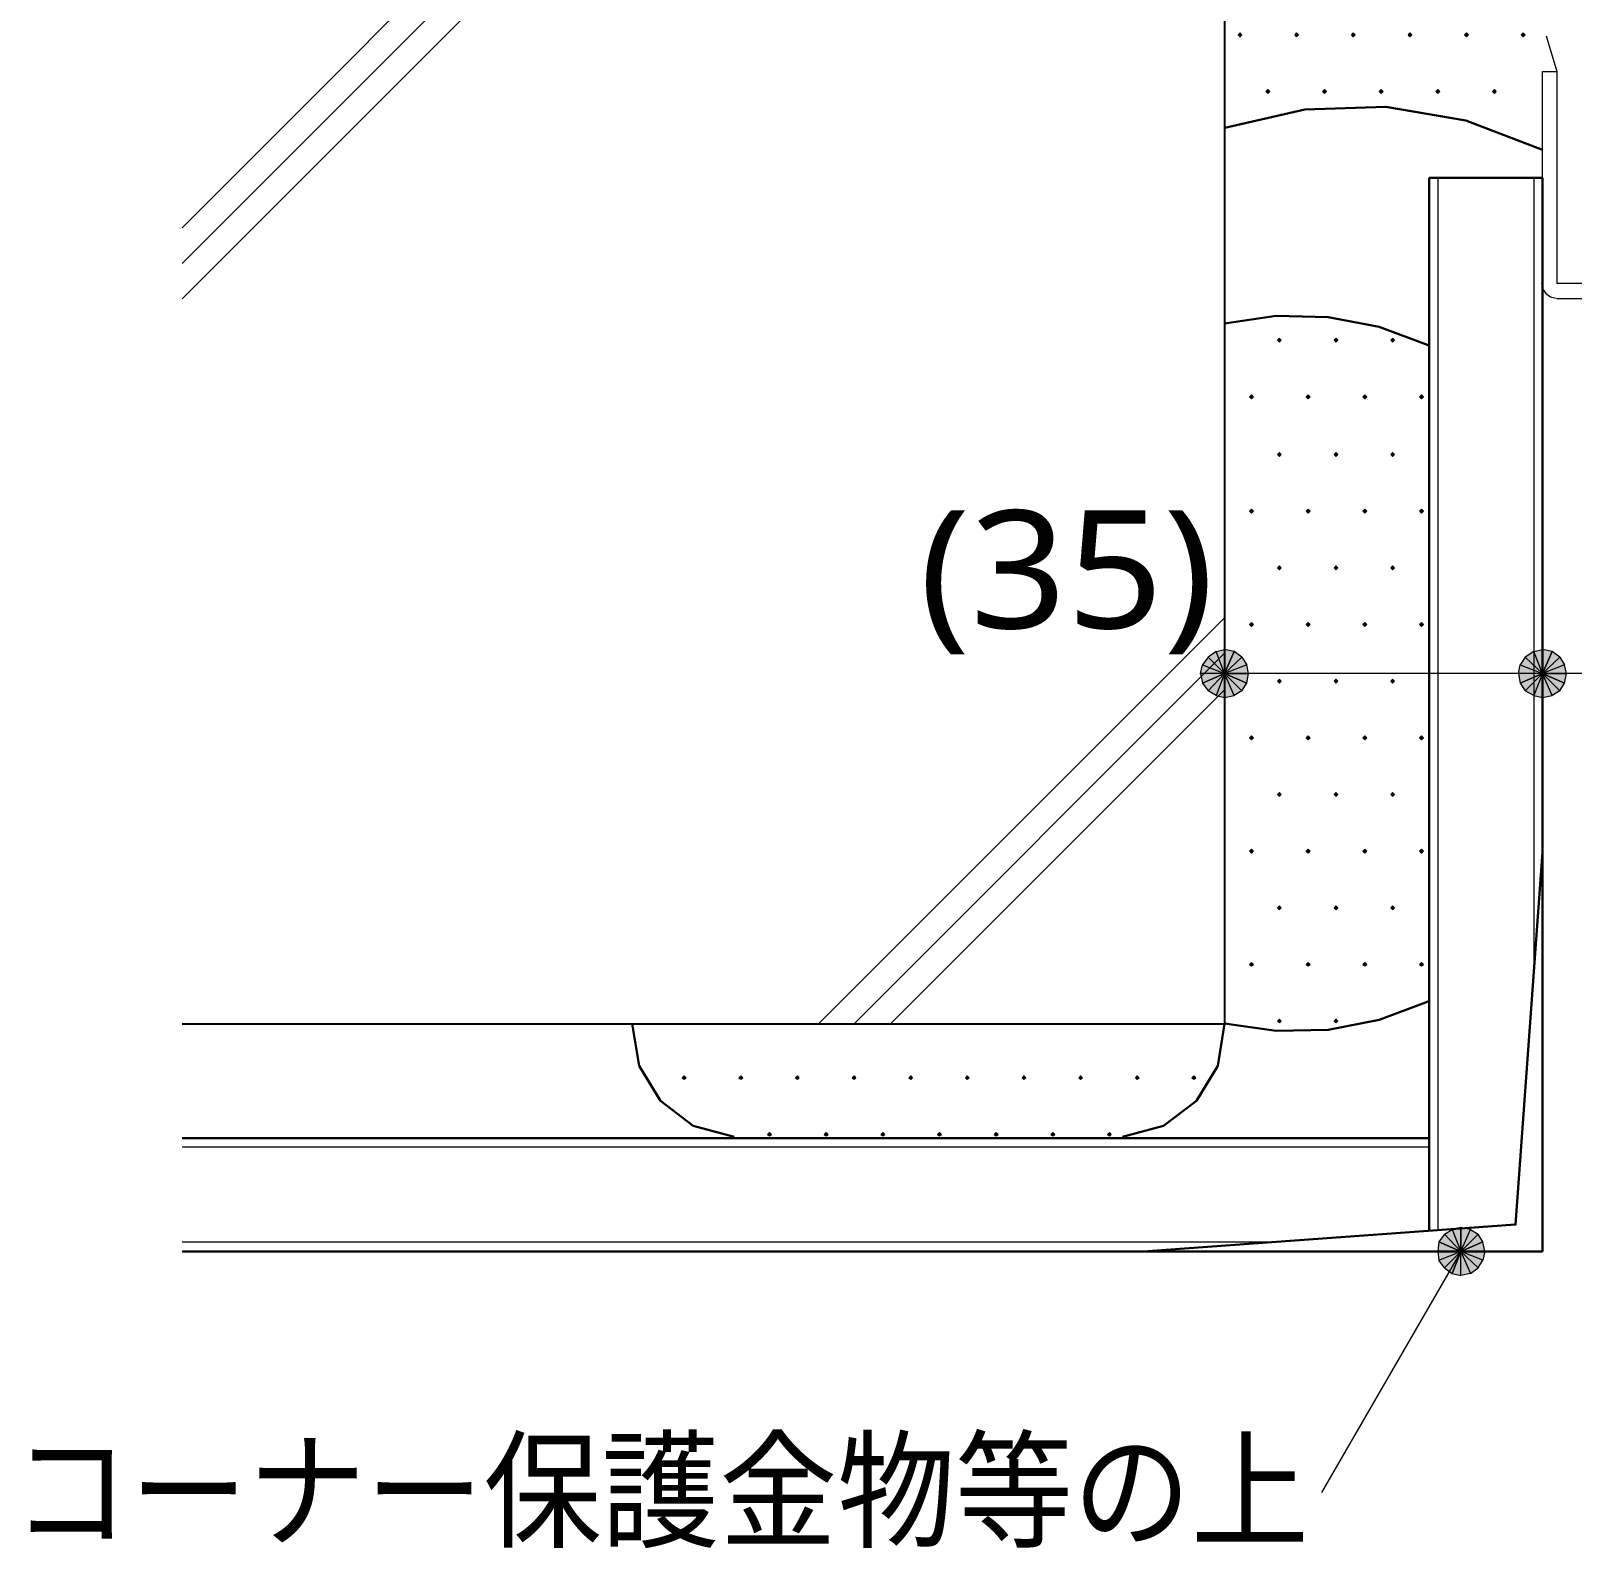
# Model space of a CAD drawing. Header units: millimetres. Extents: x 0 to 420, y 0 to 297.
# Drawn here: x 43.28 to 77.26, y 187.11 to 220.56 of the extents above; entities that cross this region are included whole.
import ezdxf
from ezdxf.enums import TextEntityAlignment as Align

# ---------------------------------------------------------------- set-up
doc = ezdxf.new("R2010")
doc.units = ezdxf.units.MM
doc.styles.add('kst32b', font='NotoSansJP-Variable.ttf')

msp = doc.modelspace()

# ---------------------------------------------------------------- hatches: boundary and pattern name
for points in [[(69.935, 220.514), (69.913, 220.493), (69.892, 220.472), (69.913, 220.451), (69.935, 220.43), (69.956, 220.451), (69.977, 220.472), (69.956, 220.493), (69.935, 220.514)], [(71.184, 220.514), (71.162, 220.493), (71.141, 220.472), (71.162, 220.451), (71.184, 220.43), (71.205, 220.451), (71.226, 220.472), (71.205, 220.493), (71.184, 220.514)], [(72.432, 220.514), (72.411, 220.493), (72.39, 220.472), (72.411, 220.451), (72.432, 220.43), (72.454, 220.451), (72.475, 220.472), (72.454, 220.493), (72.432, 220.514)], [(73.681, 220.514), (73.66, 220.493), (73.639, 220.472), (73.66, 220.451), (73.681, 220.43), (73.702, 220.451), (73.724, 220.472), (73.702, 220.493), (73.681, 220.514)], [(74.93, 220.514), (74.909, 220.493), (74.888, 220.472), (74.909, 220.451), (74.93, 220.43), (74.951, 220.451), (74.972, 220.472), (74.951, 220.493), (74.93, 220.514)], [(76.179, 220.514), (76.158, 220.493), (76.137, 220.472), (76.158, 220.451), (76.179, 220.43), (76.2, 220.451), (76.221, 220.472), (76.2, 220.493), (76.179, 220.514)], [(70.549, 219.265), (70.527, 219.244), (70.506, 219.223), (70.527, 219.202), (70.549, 219.181), (70.57, 219.202), (70.591, 219.223), (70.57, 219.244), (70.549, 219.265)], [(71.797, 219.265), (71.776, 219.244), (71.755, 219.223), (71.776, 219.202), (71.797, 219.181), (71.819, 219.202), (71.84, 219.223), (71.819, 219.244), (71.797, 219.265)], [(73.046, 219.265), (73.025, 219.244), (73.004, 219.223), (73.025, 219.202), (73.046, 219.181), (73.067, 219.202), (73.088, 219.223), (73.067, 219.244), (73.046, 219.265)], [(74.295, 219.265), (74.274, 219.244), (74.253, 219.223), (74.274, 219.202), (74.295, 219.181), (74.316, 219.202), (74.337, 219.223), (74.316, 219.244), (74.295, 219.265)], [(75.544, 219.265), (75.523, 219.244), (75.502, 219.223), (75.523, 219.202), (75.544, 219.181), (75.565, 219.202), (75.586, 219.223), (75.565, 219.244), (75.544, 219.265)], [(70.803, 213.783), (70.781, 213.762), (70.76, 213.741), (70.781, 213.72), (70.803, 213.699), (70.824, 213.72), (70.845, 213.741), (70.824, 213.762), (70.803, 213.783)], [(72.051, 213.783), (72.03, 213.762), (72.009, 213.741), (72.03, 213.72), (72.051, 213.699), (72.073, 213.72), (72.094, 213.741), (72.073, 213.762), (72.051, 213.783)], [(73.3, 213.783), (73.279, 213.762), (73.258, 213.741), (73.279, 213.72), (73.3, 213.699), (73.321, 213.72), (73.343, 213.741), (73.321, 213.762), (73.3, 213.783)], [(70.189, 212.534), (70.168, 212.513), (70.146, 212.492), (70.168, 212.471), (70.189, 212.45), (70.21, 212.471), (70.231, 212.492), (70.21, 212.513), (70.189, 212.534)], [(71.438, 212.534), (71.416, 212.513), (71.395, 212.492), (71.416, 212.471), (71.438, 212.45), (71.459, 212.471), (71.48, 212.492), (71.459, 212.513), (71.438, 212.534)], [(72.686, 212.534), (72.665, 212.513), (72.644, 212.492), (72.665, 212.471), (72.686, 212.45), (72.708, 212.471), (72.729, 212.492), (72.708, 212.513), (72.686, 212.534)], [(73.935, 212.534), (73.914, 212.513), (73.893, 212.492), (73.914, 212.471), (73.935, 212.45), (73.956, 212.471), (73.978, 212.492), (73.956, 212.513), (73.935, 212.534)], [(70.803, 211.264), (70.781, 211.243), (70.76, 211.222), (70.781, 211.201), (70.803, 211.18), (70.824, 211.201), (70.845, 211.222), (70.824, 211.243), (70.803, 211.264)], [(72.051, 211.264), (72.03, 211.243), (72.009, 211.222), (72.03, 211.201), (72.051, 211.18), (72.073, 211.201), (72.094, 211.222), (72.073, 211.243), (72.051, 211.264)], [(73.3, 211.264), (73.279, 211.243), (73.258, 211.222), (73.279, 211.201), (73.3, 211.18), (73.321, 211.201), (73.343, 211.222), (73.321, 211.243), (73.3, 211.264)], [(70.189, 210.016), (70.168, 209.995), (70.146, 209.973), (70.168, 209.952), (70.189, 209.931), (70.21, 209.952), (70.231, 209.973), (70.21, 209.995), (70.189, 210.016)], [(71.438, 210.016), (71.416, 209.995), (71.395, 209.973), (71.416, 209.952), (71.438, 209.931), (71.459, 209.952), (71.48, 209.973), (71.459, 209.995), (71.438, 210.016)], [(72.686, 210.016), (72.665, 209.995), (72.644, 209.973), (72.665, 209.952), (72.686, 209.931), (72.708, 209.952), (72.729, 209.973), (72.708, 209.995), (72.686, 210.016)], [(73.935, 210.016), (73.914, 209.995), (73.893, 209.973), (73.914, 209.952), (73.935, 209.931), (73.956, 209.952), (73.978, 209.973), (73.956, 209.995), (73.935, 210.016)], [(70.803, 208.767), (70.781, 208.746), (70.76, 208.724), (70.781, 208.703), (70.803, 208.682), (70.824, 208.703), (70.845, 208.724), (70.824, 208.746), (70.803, 208.767)], [(72.051, 208.767), (72.03, 208.746), (72.009, 208.724), (72.03, 208.703), (72.051, 208.682), (72.073, 208.703), (72.094, 208.724), (72.073, 208.746), (72.051, 208.767)], [(73.3, 208.767), (73.279, 208.746), (73.258, 208.724), (73.279, 208.703), (73.3, 208.682), (73.321, 208.703), (73.343, 208.724), (73.321, 208.746), (73.3, 208.767)], [(70.189, 207.518), (70.168, 207.497), (70.146, 207.476), (70.168, 207.454), (70.189, 207.433), (70.21, 207.454), (70.231, 207.476), (70.21, 207.497), (70.189, 207.518)], [(71.438, 207.518), (71.416, 207.497), (71.395, 207.476), (71.416, 207.454), (71.438, 207.433), (71.459, 207.454), (71.48, 207.476), (71.459, 207.497), (71.438, 207.518)], [(72.686, 207.518), (72.665, 207.497), (72.644, 207.476), (72.665, 207.454), (72.686, 207.433), (72.708, 207.454), (72.729, 207.476), (72.708, 207.497), (72.686, 207.518)], [(73.935, 207.518), (73.914, 207.497), (73.893, 207.476), (73.914, 207.454), (73.935, 207.433), (73.956, 207.454), (73.978, 207.476), (73.956, 207.497), (73.935, 207.518)], [(70.083, 206.184), (70.125, 206.396), (69.596, 206.396), (70.083, 206.184)], [(77.089, 206.184), (77.131, 206.396), (76.602, 206.396), (77.089, 206.184)], [(70.803, 206.269), (70.781, 206.248), (70.76, 206.227), (70.781, 206.206), (70.803, 206.184), (70.824, 206.206), (70.845, 206.227), (70.824, 206.248), (70.803, 206.269)], [(72.051, 206.269), (72.03, 206.248), (72.009, 206.227), (72.03, 206.206), (72.051, 206.184), (72.073, 206.206), (72.094, 206.227), (72.073, 206.248), (72.051, 206.269)], [(73.3, 206.269), (73.279, 206.248), (73.258, 206.227), (73.279, 206.206), (73.3, 206.184), (73.321, 206.206), (73.343, 206.227), (73.321, 206.248), (73.3, 206.269)], [(70.189, 205.02), (70.168, 204.999), (70.146, 204.978), (70.168, 204.957), (70.189, 204.936), (70.21, 204.957), (70.231, 204.978), (70.21, 204.999), (70.189, 205.02)], [(71.438, 205.02), (71.416, 204.999), (71.395, 204.978), (71.416, 204.957), (71.438, 204.936), (71.459, 204.957), (71.48, 204.978), (71.459, 204.999), (71.438, 205.02)], [(72.686, 205.02), (72.665, 204.999), (72.644, 204.978), (72.665, 204.957), (72.686, 204.936), (72.708, 204.957), (72.729, 204.978), (72.708, 204.999), (72.686, 205.02)], [(73.935, 205.02), (73.914, 204.999), (73.893, 204.978), (73.914, 204.957), (73.935, 204.936), (73.956, 204.957), (73.978, 204.978), (73.956, 204.999), (73.935, 205.02)], [(70.803, 203.771), (70.781, 203.75), (70.76, 203.729), (70.781, 203.708), (70.803, 203.687), (70.824, 203.708), (70.845, 203.729), (70.824, 203.75), (70.803, 203.771)], [(72.051, 203.771), (72.03, 203.75), (72.009, 203.729), (72.03, 203.708), (72.051, 203.687), (72.073, 203.708), (72.094, 203.729), (72.073, 203.75), (72.051, 203.771)], [(73.3, 203.771), (73.279, 203.75), (73.258, 203.729), (73.279, 203.708), (73.3, 203.687), (73.321, 203.708), (73.343, 203.729), (73.321, 203.75), (73.3, 203.771)], [(70.189, 202.523), (70.168, 202.501), (70.146, 202.48), (70.168, 202.459), (70.189, 202.438), (70.21, 202.459), (70.231, 202.48), (70.21, 202.501), (70.189, 202.523)], [(71.438, 202.523), (71.416, 202.501), (71.395, 202.48), (71.416, 202.459), (71.438, 202.438), (71.459, 202.459), (71.48, 202.48), (71.459, 202.501), (71.438, 202.523)], [(72.686, 202.523), (72.665, 202.501), (72.644, 202.48), (72.665, 202.459), (72.686, 202.438), (72.708, 202.459), (72.729, 202.48), (72.708, 202.501), (72.686, 202.523)], [(73.935, 202.523), (73.914, 202.501), (73.893, 202.48), (73.914, 202.459), (73.935, 202.438), (73.956, 202.459), (73.978, 202.48), (73.956, 202.501), (73.935, 202.523)], [(70.803, 201.274), (70.781, 201.253), (70.76, 201.231), (70.781, 201.21), (70.803, 201.189), (70.824, 201.21), (70.845, 201.231), (70.824, 201.253), (70.803, 201.274)], [(72.051, 201.274), (72.03, 201.253), (72.009, 201.231), (72.03, 201.21), (72.051, 201.189), (72.073, 201.21), (72.094, 201.231), (72.073, 201.253), (72.051, 201.274)], [(73.3, 201.274), (73.279, 201.253), (73.258, 201.231), (73.279, 201.21), (73.3, 201.189), (73.321, 201.21), (73.343, 201.231), (73.321, 201.253), (73.3, 201.274)], [(70.189, 200.025), (70.168, 200.004), (70.146, 199.983), (70.168, 199.962), (70.189, 199.94), (70.21, 199.962), (70.231, 199.983), (70.21, 200.004), (70.189, 200.025)], [(71.438, 200.025), (71.416, 200.004), (71.395, 199.983), (71.416, 199.962), (71.438, 199.94), (71.459, 199.962), (71.48, 199.983), (71.459, 200.004), (71.438, 200.025)], [(72.686, 200.025), (72.665, 200.004), (72.644, 199.983), (72.665, 199.962), (72.686, 199.94), (72.708, 199.962), (72.729, 199.983), (72.708, 200.004), (72.686, 200.025)], [(73.935, 200.025), (73.914, 200.004), (73.893, 199.983), (73.914, 199.962), (73.935, 199.94), (73.956, 199.962), (73.978, 199.983), (73.956, 200.004), (73.935, 200.025)], [(70.803, 198.776), (70.781, 198.755), (70.76, 198.734), (70.781, 198.713), (70.803, 198.691), (70.824, 198.713), (70.845, 198.734), (70.824, 198.755), (70.803, 198.776)], [(72.051, 198.776), (72.03, 198.755), (72.009, 198.734), (72.03, 198.713), (72.051, 198.691), (72.073, 198.713), (72.094, 198.734), (72.073, 198.755), (72.051, 198.776)], [(57.679, 197.527), (57.658, 197.506), (57.637, 197.485), (57.658, 197.464), (57.679, 197.443), (57.7, 197.464), (57.721, 197.485), (57.7, 197.506), (57.679, 197.527)], [(58.928, 197.527), (58.907, 197.506), (58.886, 197.485), (58.907, 197.464), (58.928, 197.443), (58.949, 197.464), (58.97, 197.485), (58.949, 197.506), (58.928, 197.527)], [(60.177, 197.527), (60.156, 197.506), (60.135, 197.485), (60.156, 197.464), (60.177, 197.443), (60.198, 197.464), (60.219, 197.485), (60.198, 197.506), (60.177, 197.527)], [(61.426, 197.527), (61.404, 197.506), (61.383, 197.485), (61.404, 197.464), (61.426, 197.443), (61.447, 197.464), (61.468, 197.485), (61.447, 197.506), (61.426, 197.527)], [(62.675, 197.527), (62.653, 197.506), (62.632, 197.485), (62.653, 197.464), (62.675, 197.443), (62.696, 197.464), (62.717, 197.485), (62.696, 197.506), (62.675, 197.527)], [(63.923, 197.527), (63.902, 197.506), (63.881, 197.485), (63.902, 197.464), (63.923, 197.443), (63.945, 197.464), (63.966, 197.485), (63.945, 197.506), (63.923, 197.527)], [(65.172, 197.527), (65.151, 197.506), (65.13, 197.485), (65.151, 197.464), (65.172, 197.443), (65.193, 197.464), (65.215, 197.485), (65.193, 197.506), (65.172, 197.527)], [(66.421, 197.527), (66.4, 197.506), (66.379, 197.485), (66.4, 197.464), (66.421, 197.443), (66.442, 197.464), (66.463, 197.485), (66.442, 197.506), (66.421, 197.527)], [(67.67, 197.527), (67.649, 197.506), (67.628, 197.485), (67.649, 197.464), (67.67, 197.443), (67.691, 197.464), (67.712, 197.485), (67.691, 197.506), (67.67, 197.527)], [(68.919, 197.527), (68.898, 197.506), (68.876, 197.485), (68.898, 197.464), (68.919, 197.443), (68.94, 197.464), (68.961, 197.485), (68.94, 197.506), (68.919, 197.527)], [(59.563, 196.279), (59.542, 196.257), (59.521, 196.236), (59.542, 196.215), (59.563, 196.194), (59.584, 196.215), (59.605, 196.236), (59.584, 196.257), (59.563, 196.279)], [(60.812, 196.279), (60.791, 196.257), (60.77, 196.236), (60.791, 196.215), (60.812, 196.194), (60.833, 196.215), (60.854, 196.236), (60.833, 196.257), (60.812, 196.279)], [(62.061, 196.279), (62.04, 196.257), (62.018, 196.236), (62.04, 196.215), (62.061, 196.194), (62.082, 196.215), (62.103, 196.236), (62.082, 196.257), (62.061, 196.279)], [(63.31, 196.279), (63.288, 196.257), (63.267, 196.236), (63.288, 196.215), (63.31, 196.194), (63.331, 196.215), (63.352, 196.236), (63.331, 196.257), (63.31, 196.279)], [(64.558, 196.279), (64.537, 196.257), (64.516, 196.236), (64.537, 196.215), (64.558, 196.194), (64.579, 196.215), (64.601, 196.236), (64.579, 196.257), (64.558, 196.279)], [(65.807, 196.279), (65.786, 196.257), (65.765, 196.236), (65.786, 196.215), (65.807, 196.194), (65.828, 196.215), (65.85, 196.236), (65.828, 196.257), (65.807, 196.279)], [(67.056, 196.279), (67.035, 196.257), (67.014, 196.236), (67.035, 196.215), (67.056, 196.194), (67.077, 196.215), (67.098, 196.236), (67.077, 196.257), (67.056, 196.279)], [(74.316, 193.865), (74.295, 193.654), (74.803, 193.654), (74.316, 193.865)]]:
    msp.add_hatch(color=7).paths.add_polyline_path(points)
h = msp.add_hatch(color=7)
h.paths.add_polyline_path([(69.236, 206.756), (69.109, 206.587), (69.596, 206.396), (69.236, 206.756)])
h.paths.add_polyline_path([(69.109, 206.587), (69.596, 206.396), (69.067, 206.396), (69.109, 206.587)])
h.paths.add_polyline_path([(69.596, 206.396), (69.067, 206.396), (69.109, 206.184), (69.596, 206.396)])
h = msp.add_hatch(color=7)
h.paths.add_polyline_path([(69.808, 206.883), (69.596, 206.925), (69.596, 206.396), (69.808, 206.883)])
h.paths.add_polyline_path([(69.596, 206.925), (69.596, 206.396), (69.406, 206.883), (69.596, 206.925)])
h.paths.add_polyline_path([(69.596, 206.396), (69.406, 206.883), (69.236, 206.756), (69.596, 206.396)])
h = msp.add_hatch(color=7)
h.paths.add_polyline_path([(70.125, 206.396), (70.083, 206.587), (69.596, 206.396), (70.125, 206.396)])
h.paths.add_polyline_path([(70.083, 206.587), (69.596, 206.396), (69.977, 206.756), (70.083, 206.587)])
h.paths.add_polyline_path([(69.596, 206.396), (69.977, 206.756), (69.808, 206.883), (69.596, 206.396)])
h = msp.add_hatch(color=7)
h.paths.add_polyline_path([(76.221, 206.756), (76.115, 206.587), (76.602, 206.396), (76.221, 206.756)])
h.paths.add_polyline_path([(76.115, 206.587), (76.602, 206.396), (76.073, 206.396), (76.115, 206.587)])
h.paths.add_polyline_path([(76.602, 206.396), (76.073, 206.396), (76.115, 206.184), (76.602, 206.396)])
h = msp.add_hatch(color=7)
h.paths.add_polyline_path([(76.814, 206.883), (76.602, 206.925), (76.602, 206.396), (76.814, 206.883)])
h.paths.add_polyline_path([(76.602, 206.925), (76.602, 206.396), (76.412, 206.883), (76.602, 206.925)])
h.paths.add_polyline_path([(76.602, 206.396), (76.412, 206.883), (76.221, 206.756), (76.602, 206.396)])
h = msp.add_hatch(color=7)
h.paths.add_polyline_path([(77.131, 206.396), (77.089, 206.587), (76.602, 206.396), (77.131, 206.396)])
h.paths.add_polyline_path([(77.089, 206.587), (76.602, 206.396), (76.983, 206.756), (77.089, 206.587)])
h.paths.add_polyline_path([(76.602, 206.396), (76.983, 206.756), (76.814, 206.883), (76.602, 206.396)])
h = msp.add_hatch(color=7)
h.paths.add_polyline_path([(69.109, 206.184), (69.236, 206.015), (69.596, 206.396), (69.109, 206.184)])
h.paths.add_polyline_path([(69.236, 206.015), (69.596, 206.396), (69.406, 205.909), (69.236, 206.015)])
h.paths.add_polyline_path([(69.596, 206.396), (69.406, 205.909), (69.596, 205.867), (69.596, 206.396)])
h = msp.add_hatch(color=7)
h.paths.add_polyline_path([(69.596, 205.867), (69.808, 205.909), (69.596, 206.396), (69.596, 205.867)])
h.paths.add_polyline_path([(69.808, 205.909), (69.596, 206.396), (69.977, 206.015), (69.808, 205.909)])
h.paths.add_polyline_path([(69.596, 206.396), (69.977, 206.015), (70.083, 206.184), (69.596, 206.396)])
h = msp.add_hatch(color=7)
h.paths.add_polyline_path([(76.115, 206.184), (76.221, 206.015), (76.602, 206.396), (76.115, 206.184)])
h.paths.add_polyline_path([(76.221, 206.015), (76.602, 206.396), (76.412, 205.909), (76.221, 206.015)])
h.paths.add_polyline_path([(76.602, 206.396), (76.412, 205.909), (76.602, 205.867), (76.602, 206.396)])
h = msp.add_hatch(color=7)
h.paths.add_polyline_path([(76.602, 205.867), (76.814, 205.909), (76.602, 206.396), (76.602, 205.867)])
h.paths.add_polyline_path([(76.814, 205.909), (76.602, 206.396), (76.983, 206.015), (76.814, 205.909)])
h.paths.add_polyline_path([(76.602, 206.396), (76.983, 206.015), (77.089, 206.184), (76.602, 206.396)])
h = msp.add_hatch(color=7)
h.paths.add_polyline_path([(74.803, 194.183), (74.612, 194.141), (74.803, 193.654), (74.803, 194.183)])
h.paths.add_polyline_path([(74.612, 194.141), (74.803, 193.654), (74.443, 194.035), (74.612, 194.141)])
h.paths.add_polyline_path([(74.803, 193.654), (74.443, 194.035), (74.316, 193.865), (74.803, 193.654)])
h = msp.add_hatch(color=7)
h.paths.add_polyline_path([(75.29, 193.865), (75.184, 194.035), (74.803, 193.654), (75.29, 193.865)])
h.paths.add_polyline_path([(75.184, 194.035), (74.803, 193.654), (75.015, 194.141), (75.184, 194.035)])
h.paths.add_polyline_path([(74.803, 193.654), (75.015, 194.141), (74.803, 194.183), (74.803, 193.654)])
h = msp.add_hatch(color=7)
h.paths.add_polyline_path([(75.184, 193.294), (75.29, 193.463), (74.803, 193.654), (75.184, 193.294)])
h.paths.add_polyline_path([(75.29, 193.463), (74.803, 193.654), (75.332, 193.654), (75.29, 193.463)])
h.paths.add_polyline_path([(74.803, 193.654), (75.332, 193.654), (75.29, 193.865), (74.803, 193.654)])
h = msp.add_hatch(color=7)
h.paths.add_polyline_path([(74.295, 193.654), (74.316, 193.463), (74.803, 193.654), (74.295, 193.654)])
h.paths.add_polyline_path([(74.316, 193.463), (74.803, 193.654), (74.443, 193.294), (74.316, 193.463)])
h.paths.add_polyline_path([(74.803, 193.654), (74.443, 193.294), (74.612, 193.167), (74.803, 193.654)])
h = msp.add_hatch(color=7)
h.paths.add_polyline_path([(74.612, 193.167), (74.803, 193.125), (74.803, 193.654), (74.612, 193.167)])
h.paths.add_polyline_path([(74.803, 193.125), (74.803, 193.654), (75.015, 193.167), (74.803, 193.125)])
h.paths.add_polyline_path([(74.803, 193.654), (75.015, 193.167), (75.184, 193.294), (74.803, 193.654)])

# ---------------------------------------------------------------- linework, layer by layer
at = {"lineweight": 13}
for points in [[(64.622, 232.664), (46.609, 214.651)], [(63.034, 232.664), (46.609, 216.217)], [(63.839, 232.664), (46.609, 215.434)], [(76.687, 220.451), (76.92, 219.668)], [(76.602, 214.99), (76.602, 219.668), (76.92, 219.668), (76.92, 214.99)], [(74.295, 217.318), (74.295, 194.12)], [(76.412, 217.318), (76.412, 199.665)], [(76.581, 215), (76.607, 214.873), (76.677, 214.768), (76.781, 214.698), (76.909, 214.672)], [(81.28, 214.99), (76.92, 214.99)], [(81.28, 214.651), (76.92, 214.651)], [(69.596, 207.624), (60.643, 198.67)], [(69.596, 206.841), (61.426, 198.67)], [(81.598, 206.396), (76.602, 206.396), (69.596, 206.396)], [(69.596, 206.036), (62.23, 198.67)], [(46.609, 195.961), (74.104, 195.961)], [(46.609, 193.865), (70.591, 193.865)], [(74.803, 193.654), (71.734, 188.341)]]:
    msp.add_lwpolyline(points, dxfattribs=at)
at = {"lineweight": 25}
for points in [[(69.596, 226.462), (69.596, 198.67)], [(46.609, 198.67), (69.596, 198.67)]]:
    msp.add_lwpolyline(points, dxfattribs=at)
at = {"lineweight": 0}
for points in [[(69.935, 220.514), (69.913, 220.493), (69.892, 220.472), (69.913, 220.451), (69.935, 220.43), (69.956, 220.451), (69.977, 220.472), (69.956, 220.493)], [(71.184, 220.514), (71.162, 220.493), (71.141, 220.472), (71.162, 220.451), (71.184, 220.43), (71.205, 220.451), (71.226, 220.472), (71.205, 220.493)], [(72.432, 220.514), (72.411, 220.493), (72.39, 220.472), (72.411, 220.451), (72.432, 220.43), (72.454, 220.451), (72.475, 220.472), (72.454, 220.493)], [(73.681, 220.514), (73.66, 220.493), (73.639, 220.472), (73.66, 220.451), (73.681, 220.43), (73.702, 220.451), (73.724, 220.472), (73.702, 220.493)], [(74.93, 220.514), (74.909, 220.493), (74.888, 220.472), (74.909, 220.451), (74.93, 220.43), (74.951, 220.451), (74.972, 220.472), (74.951, 220.493)], [(76.179, 220.514), (76.158, 220.493), (76.137, 220.472), (76.158, 220.451), (76.179, 220.43), (76.2, 220.451), (76.221, 220.472), (76.2, 220.493)], [(70.549, 219.265), (70.527, 219.244), (70.506, 219.223), (70.527, 219.202), (70.549, 219.181), (70.57, 219.202), (70.591, 219.223), (70.57, 219.244)], [(71.797, 219.265), (71.776, 219.244), (71.755, 219.223), (71.776, 219.202), (71.797, 219.181), (71.819, 219.202), (71.84, 219.223), (71.819, 219.244)], [(73.046, 219.265), (73.025, 219.244), (73.004, 219.223), (73.025, 219.202), (73.046, 219.181), (73.067, 219.202), (73.088, 219.223), (73.067, 219.244)], [(74.295, 219.265), (74.274, 219.244), (74.253, 219.223), (74.274, 219.202), (74.295, 219.181), (74.316, 219.202), (74.337, 219.223), (74.316, 219.244)], [(75.544, 219.265), (75.523, 219.244), (75.502, 219.223), (75.523, 219.202), (75.544, 219.181), (75.565, 219.202), (75.586, 219.223), (75.565, 219.244)], [(70.803, 213.783), (70.781, 213.762), (70.76, 213.741), (70.781, 213.72), (70.803, 213.699), (70.824, 213.72), (70.845, 213.741), (70.824, 213.762)], [(72.051, 213.783), (72.03, 213.762), (72.009, 213.741), (72.03, 213.72), (72.051, 213.699), (72.073, 213.72), (72.094, 213.741), (72.073, 213.762)], [(73.3, 213.783), (73.279, 213.762), (73.258, 213.741), (73.279, 213.72), (73.3, 213.699), (73.321, 213.72), (73.343, 213.741), (73.321, 213.762)], [(70.189, 212.534), (70.168, 212.513), (70.146, 212.492), (70.168, 212.471), (70.189, 212.45), (70.21, 212.471), (70.231, 212.492), (70.21, 212.513)], [(71.438, 212.534), (71.416, 212.513), (71.395, 212.492), (71.416, 212.471), (71.438, 212.45), (71.459, 212.471), (71.48, 212.492), (71.459, 212.513)], [(72.686, 212.534), (72.665, 212.513), (72.644, 212.492), (72.665, 212.471), (72.686, 212.45), (72.708, 212.471), (72.729, 212.492), (72.708, 212.513)], [(73.935, 212.534), (73.914, 212.513), (73.893, 212.492), (73.914, 212.471), (73.935, 212.45), (73.956, 212.471), (73.978, 212.492), (73.956, 212.513)], [(70.803, 211.264), (70.781, 211.243), (70.76, 211.222), (70.781, 211.201), (70.803, 211.18), (70.824, 211.201), (70.845, 211.222), (70.824, 211.243)], [(72.051, 211.264), (72.03, 211.243), (72.009, 211.222), (72.03, 211.201), (72.051, 211.18), (72.073, 211.201), (72.094, 211.222), (72.073, 211.243)], [(73.3, 211.264), (73.279, 211.243), (73.258, 211.222), (73.279, 211.201), (73.3, 211.18), (73.321, 211.201), (73.343, 211.222), (73.321, 211.243)], [(70.189, 210.016), (70.168, 209.995), (70.146, 209.973), (70.168, 209.952), (70.189, 209.931), (70.21, 209.952), (70.231, 209.973), (70.21, 209.995)], [(71.438, 210.016), (71.416, 209.995), (71.395, 209.973), (71.416, 209.952), (71.438, 209.931), (71.459, 209.952), (71.48, 209.973), (71.459, 209.995)], [(72.686, 210.016), (72.665, 209.995), (72.644, 209.973), (72.665, 209.952), (72.686, 209.931), (72.708, 209.952), (72.729, 209.973), (72.708, 209.995)], [(73.935, 210.016), (73.914, 209.995), (73.893, 209.973), (73.914, 209.952), (73.935, 209.931), (73.956, 209.952), (73.978, 209.973), (73.956, 209.995)], [(70.803, 208.767), (70.781, 208.746), (70.76, 208.724), (70.781, 208.703), (70.803, 208.682), (70.824, 208.703), (70.845, 208.724), (70.824, 208.746)], [(72.051, 208.767), (72.03, 208.746), (72.009, 208.724), (72.03, 208.703), (72.051, 208.682), (72.073, 208.703), (72.094, 208.724), (72.073, 208.746)], [(73.3, 208.767), (73.279, 208.746), (73.258, 208.724), (73.279, 208.703), (73.3, 208.682), (73.321, 208.703), (73.343, 208.724), (73.321, 208.746)], [(70.189, 207.518), (70.168, 207.497), (70.146, 207.476), (70.168, 207.454), (70.189, 207.433), (70.21, 207.454), (70.231, 207.476), (70.21, 207.497)], [(71.438, 207.518), (71.416, 207.497), (71.395, 207.476), (71.416, 207.454), (71.438, 207.433), (71.459, 207.454), (71.48, 207.476), (71.459, 207.497)], [(72.686, 207.518), (72.665, 207.497), (72.644, 207.476), (72.665, 207.454), (72.686, 207.433), (72.708, 207.454), (72.729, 207.476), (72.708, 207.497)], [(73.935, 207.518), (73.914, 207.497), (73.893, 207.476), (73.914, 207.454), (73.935, 207.433), (73.956, 207.454), (73.978, 207.476), (73.956, 207.497)], [(69.236, 206.756), (69.109, 206.587), (69.596, 206.396)], [(69.596, 206.396), (69.406, 206.883), (69.236, 206.756)], [(69.596, 206.925), (69.596, 206.396), (69.406, 206.883)], [(69.808, 206.883), (69.596, 206.925), (69.596, 206.396)], [(69.596, 206.396), (69.977, 206.756), (69.808, 206.883)], [(70.083, 206.587), (69.596, 206.396), (69.977, 206.756)], [(76.221, 206.756), (76.115, 206.587), (76.602, 206.396)], [(76.602, 206.396), (76.412, 206.883), (76.221, 206.756)], [(76.602, 206.925), (76.602, 206.396), (76.412, 206.883)], [(76.814, 206.883), (76.602, 206.925), (76.602, 206.396)], [(76.602, 206.396), (76.983, 206.756), (76.814, 206.883)], [(77.089, 206.587), (76.602, 206.396), (76.983, 206.756)], [(69.109, 206.587), (69.596, 206.396), (69.067, 206.396)], [(69.596, 206.396), (69.067, 206.396), (69.109, 206.184)], [(69.109, 206.184), (69.236, 206.015), (69.596, 206.396)], [(69.236, 206.015), (69.596, 206.396), (69.406, 205.909)], [(69.596, 206.396), (69.406, 205.909), (69.596, 205.867)], [(70.125, 206.396), (70.083, 206.587), (69.596, 206.396)], [(69.596, 205.867), (69.808, 205.909), (69.596, 206.396)], [(69.808, 205.909), (69.596, 206.396), (69.977, 206.015)], [(69.596, 206.396), (69.977, 206.015), (70.083, 206.184)], [(70.083, 206.184), (70.125, 206.396), (69.596, 206.396)], [(76.115, 206.587), (76.602, 206.396), (76.073, 206.396)], [(76.602, 206.396), (76.073, 206.396), (76.115, 206.184)], [(76.115, 206.184), (76.221, 206.015), (76.602, 206.396)], [(76.221, 206.015), (76.602, 206.396), (76.412, 205.909)], [(76.602, 206.396), (76.412, 205.909), (76.602, 205.867)], [(77.131, 206.396), (77.089, 206.587), (76.602, 206.396)], [(76.602, 205.867), (76.814, 205.909), (76.602, 206.396)], [(76.814, 205.909), (76.602, 206.396), (76.983, 206.015)], [(76.602, 206.396), (76.983, 206.015), (77.089, 206.184)], [(77.089, 206.184), (77.131, 206.396), (76.602, 206.396)], [(70.803, 206.269), (70.781, 206.248), (70.76, 206.227), (70.781, 206.206), (70.803, 206.184), (70.824, 206.206), (70.845, 206.227), (70.824, 206.248)], [(72.051, 206.269), (72.03, 206.248), (72.009, 206.227), (72.03, 206.206), (72.051, 206.184), (72.073, 206.206), (72.094, 206.227), (72.073, 206.248)], [(73.3, 206.269), (73.279, 206.248), (73.258, 206.227), (73.279, 206.206), (73.3, 206.184), (73.321, 206.206), (73.343, 206.227), (73.321, 206.248)], [(70.189, 205.02), (70.168, 204.999), (70.146, 204.978), (70.168, 204.957), (70.189, 204.936), (70.21, 204.957), (70.231, 204.978), (70.21, 204.999)], [(71.438, 205.02), (71.416, 204.999), (71.395, 204.978), (71.416, 204.957), (71.438, 204.936), (71.459, 204.957), (71.48, 204.978), (71.459, 204.999)], [(72.686, 205.02), (72.665, 204.999), (72.644, 204.978), (72.665, 204.957), (72.686, 204.936), (72.708, 204.957), (72.729, 204.978), (72.708, 204.999)], [(73.935, 205.02), (73.914, 204.999), (73.893, 204.978), (73.914, 204.957), (73.935, 204.936), (73.956, 204.957), (73.978, 204.978), (73.956, 204.999)], [(70.803, 203.771), (70.781, 203.75), (70.76, 203.729), (70.781, 203.708), (70.803, 203.687), (70.824, 203.708), (70.845, 203.729), (70.824, 203.75)], [(72.051, 203.771), (72.03, 203.75), (72.009, 203.729), (72.03, 203.708), (72.051, 203.687), (72.073, 203.708), (72.094, 203.729), (72.073, 203.75)], [(73.3, 203.771), (73.279, 203.75), (73.258, 203.729), (73.279, 203.708), (73.3, 203.687), (73.321, 203.708), (73.343, 203.729), (73.321, 203.75)], [(70.189, 202.523), (70.168, 202.501), (70.146, 202.48), (70.168, 202.459), (70.189, 202.438), (70.21, 202.459), (70.231, 202.48), (70.21, 202.501)], [(71.438, 202.523), (71.416, 202.501), (71.395, 202.48), (71.416, 202.459), (71.438, 202.438), (71.459, 202.459), (71.48, 202.48), (71.459, 202.501)], [(72.686, 202.523), (72.665, 202.501), (72.644, 202.48), (72.665, 202.459), (72.686, 202.438), (72.708, 202.459), (72.729, 202.48), (72.708, 202.501)], [(73.935, 202.523), (73.914, 202.501), (73.893, 202.48), (73.914, 202.459), (73.935, 202.438), (73.956, 202.459), (73.978, 202.48), (73.956, 202.501)], [(70.803, 201.274), (70.781, 201.253), (70.76, 201.231), (70.781, 201.21), (70.803, 201.189), (70.824, 201.21), (70.845, 201.231), (70.824, 201.253)], [(72.051, 201.274), (72.03, 201.253), (72.009, 201.231), (72.03, 201.21), (72.051, 201.189), (72.073, 201.21), (72.094, 201.231), (72.073, 201.253)], [(73.3, 201.274), (73.279, 201.253), (73.258, 201.231), (73.279, 201.21), (73.3, 201.189), (73.321, 201.21), (73.343, 201.231), (73.321, 201.253)], [(70.189, 200.025), (70.168, 200.004), (70.146, 199.983), (70.168, 199.962), (70.189, 199.94), (70.21, 199.962), (70.231, 199.983), (70.21, 200.004)], [(71.438, 200.025), (71.416, 200.004), (71.395, 199.983), (71.416, 199.962), (71.438, 199.94), (71.459, 199.962), (71.48, 199.983), (71.459, 200.004)], [(72.686, 200.025), (72.665, 200.004), (72.644, 199.983), (72.665, 199.962), (72.686, 199.94), (72.708, 199.962), (72.729, 199.983), (72.708, 200.004)], [(73.935, 200.025), (73.914, 200.004), (73.893, 199.983), (73.914, 199.962), (73.935, 199.94), (73.956, 199.962), (73.978, 199.983), (73.956, 200.004)], [(70.803, 198.776), (70.781, 198.755), (70.76, 198.734), (70.781, 198.713), (70.803, 198.691), (70.824, 198.713), (70.845, 198.734), (70.824, 198.755)], [(72.051, 198.776), (72.03, 198.755), (72.009, 198.734), (72.03, 198.713), (72.051, 198.691), (72.073, 198.713), (72.094, 198.734), (72.073, 198.755)], [(57.679, 197.527), (57.658, 197.506), (57.637, 197.485), (57.658, 197.464), (57.679, 197.443), (57.7, 197.464), (57.721, 197.485), (57.7, 197.506)], [(58.928, 197.527), (58.907, 197.506), (58.886, 197.485), (58.907, 197.464), (58.928, 197.443), (58.949, 197.464), (58.97, 197.485), (58.949, 197.506)], [(60.177, 197.527), (60.156, 197.506), (60.135, 197.485), (60.156, 197.464), (60.177, 197.443), (60.198, 197.464), (60.219, 197.485), (60.198, 197.506)], [(61.426, 197.527), (61.404, 197.506), (61.383, 197.485), (61.404, 197.464), (61.426, 197.443), (61.447, 197.464), (61.468, 197.485), (61.447, 197.506)], [(62.675, 197.527), (62.653, 197.506), (62.632, 197.485), (62.653, 197.464), (62.675, 197.443), (62.696, 197.464), (62.717, 197.485), (62.696, 197.506)], [(63.923, 197.527), (63.902, 197.506), (63.881, 197.485), (63.902, 197.464), (63.923, 197.443), (63.945, 197.464), (63.966, 197.485), (63.945, 197.506)], [(65.172, 197.527), (65.151, 197.506), (65.13, 197.485), (65.151, 197.464), (65.172, 197.443), (65.193, 197.464), (65.215, 197.485), (65.193, 197.506)], [(66.421, 197.527), (66.4, 197.506), (66.379, 197.485), (66.4, 197.464), (66.421, 197.443), (66.442, 197.464), (66.463, 197.485), (66.442, 197.506)], [(67.67, 197.527), (67.649, 197.506), (67.628, 197.485), (67.649, 197.464), (67.67, 197.443), (67.691, 197.464), (67.712, 197.485), (67.691, 197.506)], [(68.919, 197.527), (68.898, 197.506), (68.876, 197.485), (68.898, 197.464), (68.919, 197.443), (68.94, 197.464), (68.961, 197.485), (68.94, 197.506)], [(59.563, 196.279), (59.542, 196.257), (59.521, 196.236), (59.542, 196.215), (59.563, 196.194), (59.584, 196.215), (59.605, 196.236), (59.584, 196.257)], [(60.812, 196.279), (60.791, 196.257), (60.77, 196.236), (60.791, 196.215), (60.812, 196.194), (60.833, 196.215), (60.854, 196.236), (60.833, 196.257)], [(62.061, 196.279), (62.04, 196.257), (62.018, 196.236), (62.04, 196.215), (62.061, 196.194), (62.082, 196.215), (62.103, 196.236), (62.082, 196.257)], [(63.31, 196.279), (63.288, 196.257), (63.267, 196.236), (63.288, 196.215), (63.31, 196.194), (63.331, 196.215), (63.352, 196.236), (63.331, 196.257)], [(64.558, 196.279), (64.537, 196.257), (64.516, 196.236), (64.537, 196.215), (64.558, 196.194), (64.579, 196.215), (64.601, 196.236), (64.579, 196.257)], [(65.807, 196.279), (65.786, 196.257), (65.765, 196.236), (65.786, 196.215), (65.807, 196.194), (65.828, 196.215), (65.85, 196.236), (65.828, 196.257)], [(67.056, 196.279), (67.035, 196.257), (67.014, 196.236), (67.035, 196.215), (67.056, 196.194), (67.077, 196.215), (67.098, 196.236), (67.077, 196.257)], [(74.612, 194.141), (74.803, 193.654), (74.443, 194.035)], [(74.803, 194.183), (74.612, 194.141), (74.803, 193.654)], [(74.803, 193.654), (75.015, 194.141), (74.803, 194.183)], [(75.184, 194.035), (74.803, 193.654), (75.015, 194.141)], [(74.316, 193.865), (74.295, 193.654), (74.803, 193.654)], [(74.803, 193.654), (74.443, 194.035), (74.316, 193.865)], [(75.29, 193.865), (75.184, 194.035), (74.803, 193.654)], [(74.803, 193.654), (75.332, 193.654), (75.29, 193.865)], [(74.295, 193.654), (74.316, 193.463), (74.803, 193.654)], [(74.316, 193.463), (74.803, 193.654), (74.443, 193.294)], [(74.803, 193.654), (74.443, 193.294), (74.612, 193.167)], [(74.612, 193.167), (74.803, 193.125), (74.803, 193.654)], [(74.803, 193.125), (74.803, 193.654), (75.015, 193.167)], [(74.803, 193.654), (75.015, 193.167), (75.184, 193.294)], [(75.184, 193.294), (75.29, 193.463), (74.803, 193.654)], [(75.29, 193.463), (74.803, 193.654), (75.332, 193.654)]]:
    msp.add_lwpolyline(points, close=True, dxfattribs=at)
at = {"lineweight": 30}
for points in [[(76.606, 217.94), (74.917, 218.586), (73.152, 218.884), (71.362, 218.831), (69.602, 218.422)], [(74.104, 217.318), (74.104, 194.12)], [(76.602, 217.318), (74.104, 217.318)], [(76.602, 217.318), (76.602, 193.654)], [(74.087, 213.631), (73.006, 214.036), (71.88, 214.252), (70.735, 214.279), (69.593, 214.111)], [(67.797, 193.654), (76.01, 194.246), (76.602, 202.459)], [(69.593, 198.681), (70.735, 198.514), (71.88, 198.54), (73.006, 198.757), (74.087, 199.162)], [(56.537, 198.673), (56.689, 197.748), (57.159, 196.974), (57.881, 196.425), (58.786, 196.179)], [(67.347, 196.179), (68.251, 196.425), (68.973, 196.974), (69.443, 197.748), (69.595, 198.673)], [(46.609, 196.151), (74.104, 196.151)], [(46.609, 193.654), (76.602, 193.654)]]:
    msp.add_lwpolyline(points, dxfattribs=at)

# ---------------------------------------------------------------- texts
at = {"style": 'kst32b'}
for s, height, p, p2 in [('(35)', 2.5989, (62.865, 207.391), (69.362, 207.391)), ('コーナー保護金物等の上', 2.07913, (42.862, 187.346), (71.451, 187.346))]:
    msp.add_text(s, height=height, dxfattribs=at).set_placement(p, p2, align=Align.FIT)

doc.saveas('drawing.dxf')
